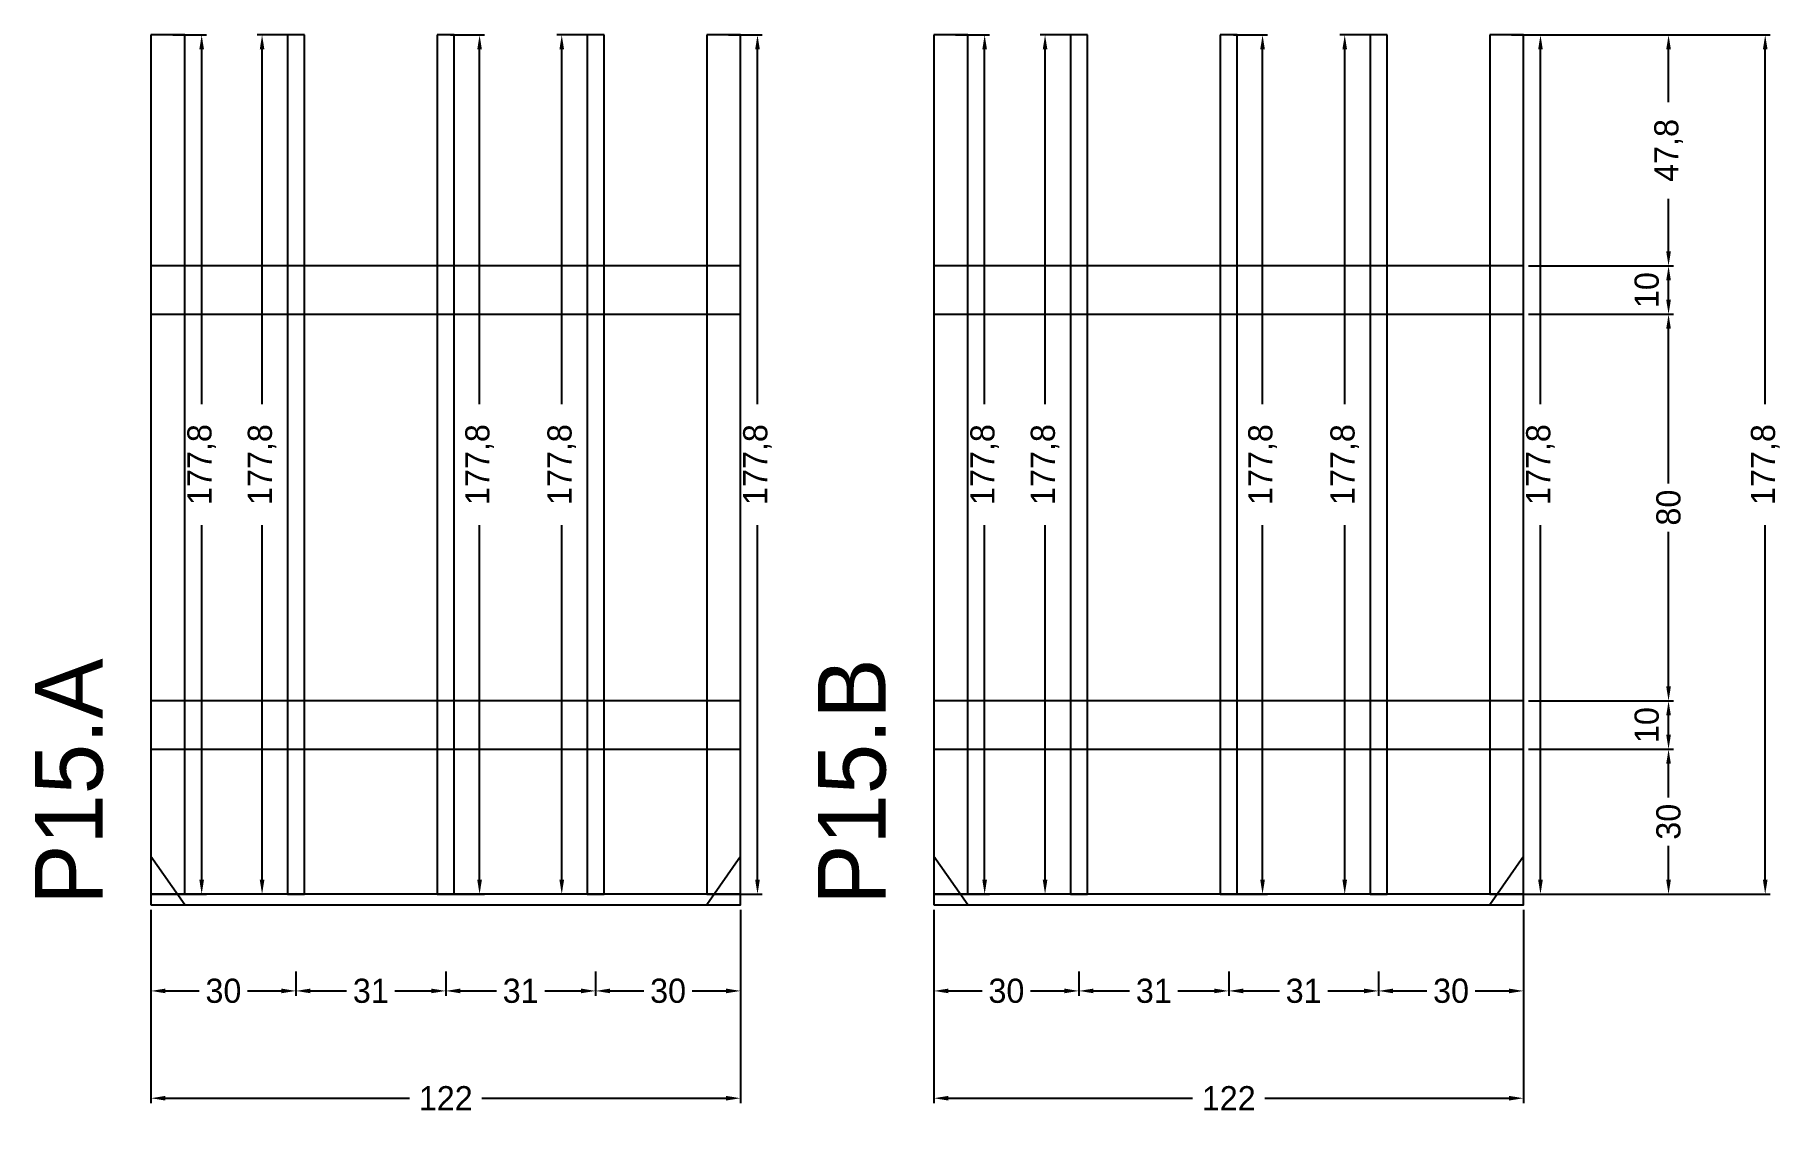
# Model space of a CAD drawing. Header units: centimetres. Extents: x -24 to 337, y -43 to 180.
import ezdxf

# ---------------------------------------------------------------- set-up
doc = ezdxf.new("R2010")
doc.units = ezdxf.units.CM
for name, color, linetype in [('COTA', 241, 'Continuous'), ('NOMENCLATURA', 7, 'Continuous'), ('SARR_2.2x10', 60, 'Continuous'), ('SARR_2.2x7', 40, 'Continuous'), ('SARR_3.5x7', 81, 'Continuous')]:
    doc.layers.add(name, color=color, linetype=linetype)
doc.dimstyles.new('PAINEL-NOVA', dxfattribs={"dimtxt": 5, "dimasz": 3, "dimexe": 1, "dimexo": 1, "dimgap": 1, "dimtad": 1, "dimcen": 2.5, "dimazin": 3, "dimtfac": 1, "dimtmove": 0, "dimatfit": 3})

# ---------------------------------------------------------------- blocks, each defined once
blk = doc.blocks.new('_CLOSEDFILLED')
at = {"color": 0, "linetype": 'BYBLOCK'}
blk.add_solid([(-1, 0.16), (0, 0), (-1, -0.16)], dxfattribs=at)
blk = doc.blocks.new('*D1')
for p, q in [((4.5, 180), (11.5, 180)), ((10.5, 103.6), (10.5, 177)), ((10.5, 5.2), (10.5, 78.6)), ((4.5, 2.2), (11.5, 2.2))]:
    blk.add_line(p, q)
at = {"layer": 'Defpoints'}
for p in [(3.5, 180), (3.5, 2.2), (10.5, 2.2)]:
    blk.add_point(p, dxfattribs=at)
at = {"layer": 'COTA', "xscale": 3, "yscale": 3}
for p, rotation in [((10.5, 180), 90), ((10.5, 2.2), 270)]:
    blk.add_blockref('_CLOSEDFILLED', p, dxfattribs=dict(at, rotation=rotation))
at = {"layer": 'COTA', "insert": (10.5, 91.1), "char_height": 5, "attachment_point": 5, "rotation": 90}
blk.add_mtext('177,8', dxfattribs=at)
blk = doc.blocks.new('*D2')
for p, q in [((29, 180), (22, 180)), ((23, 103.6), (23, 177)), ((23, 5.2), (23, 78.6)), ((29, 2.2), (22, 2.2))]:
    blk.add_line(p, q)
at = {"layer": 'Defpoints'}
for p in [(30, 180), (23, 2.2), (30, 2.2)]:
    blk.add_point(p, dxfattribs=at)
at = {"layer": 'COTA', "xscale": 3, "yscale": 3}
for p, rotation in [((23, 180), 90), ((23, 2.2), 270)]:
    blk.add_blockref('_CLOSEDFILLED', p, dxfattribs=dict(at, rotation=rotation))
at = {"layer": 'COTA', "insert": (23, 91.1), "char_height": 5, "attachment_point": 5, "rotation": 90}
blk.add_mtext('177,8', dxfattribs=at)
blk = doc.blocks.new('*D3')
for p, q in [((62, 180), (69, 180)), ((68, 103.6), (68, 177)), ((68, 5.2), (68, 78.6)), ((62, 2.2), (69, 2.2))]:
    blk.add_line(p, q)
at = {"layer": 'Defpoints'}
for p in [(61, 180), (61, 2.2), (68, 2.2)]:
    blk.add_point(p, dxfattribs=at)
at = {"layer": 'COTA', "xscale": 3, "yscale": 3}
for p, rotation in [((68, 180), 90), ((68, 2.2), 270)]:
    blk.add_blockref('_CLOSEDFILLED', p, dxfattribs=dict(at, rotation=rotation))
at = {"layer": 'COTA', "insert": (68, 91.1), "char_height": 5, "attachment_point": 5, "rotation": 90}
blk.add_mtext('177,8', dxfattribs=at)
blk = doc.blocks.new('*D4')
for p, q in [((91, 180), (84, 180)), ((85, 103.6), (85, 177)), ((85, 5.2), (85, 78.6)), ((91, 2.2), (84, 2.2))]:
    blk.add_line(p, q)
at = {"layer": 'Defpoints'}
for p in [(92, 180), (85, 2.2), (92, 2.2)]:
    blk.add_point(p, dxfattribs=at)
at = {"layer": 'COTA', "xscale": 3, "yscale": 3}
for p, rotation in [((85, 180), 90), ((85, 2.2), 270)]:
    blk.add_blockref('_CLOSEDFILLED', p, dxfattribs=dict(at, rotation=rotation))
at = {"layer": 'COTA', "insert": (85, 91.1), "char_height": 5, "attachment_point": 5, "rotation": 90}
blk.add_mtext('177,8', dxfattribs=at)
blk = doc.blocks.new('*D5')
for p, q in [((119.5, 180), (126.5, 180)), ((125.5, 103.6), (125.5, 177)), ((125.5, 5.2), (125.5, 78.6)), ((119.5, 2.2), (126.5, 2.2))]:
    blk.add_line(p, q)
at = {"layer": 'Defpoints'}
for p in [(118.5, 180), (118.5, 2.2), (125.5, 2.2)]:
    blk.add_point(p, dxfattribs=at)
at = {"layer": 'COTA', "xscale": 3, "yscale": 3}
for p, rotation in [((125.5, 180), 90), ((125.5, 2.2), 270)]:
    blk.add_blockref('_CLOSEDFILLED', p, dxfattribs=dict(at, rotation=rotation))
at = {"layer": 'COTA', "insert": (125.5, 91.1), "char_height": 5, "attachment_point": 5, "rotation": 90}
blk.add_mtext('177,8', dxfattribs=at)
blk = doc.blocks.new('*D6')
for p, q in [((0, -13.8), (0, -18.8)), ((30, -13.8), (30, -18.8)), ((3, -17.8), (10, -17.8)), ((20, -17.8), (27, -17.8))]:
    blk.add_line(p, q)
at = {"layer": 'Defpoints'}
for p in [(0, -12.8), (30, -12.8), (0, -17.8)]:
    blk.add_point(p, dxfattribs=at)
at = {"layer": 'COTA', "xscale": 3, "yscale": 3, "rotation": 180}
blk.add_blockref('_CLOSEDFILLED', (0, -17.8), dxfattribs=at)
at = {"layer": 'COTA', "xscale": 3, "yscale": 3}
blk.add_blockref('_CLOSEDFILLED', (30, -17.8), dxfattribs=at)
at = {"layer": 'COTA', "insert": (15, -17.8), "char_height": 5, "attachment_point": 5}
blk.add_mtext('30', dxfattribs=at)
blk = doc.blocks.new('*D7')
for p, q in [((30, -13.8), (30, -18.8)), ((61, -13.8), (61, -18.8)), ((33, -17.8), (40.5, -17.8)), ((50.5, -17.8), (58, -17.8))]:
    blk.add_line(p, q)
at = {"layer": 'Defpoints'}
for p in [(30, -12.8), (61, -12.8), (30, -17.8)]:
    blk.add_point(p, dxfattribs=at)
at = {"layer": 'COTA', "xscale": 3, "yscale": 3, "rotation": 180}
blk.add_blockref('_CLOSEDFILLED', (30, -17.8), dxfattribs=at)
at = {"layer": 'COTA', "xscale": 3, "yscale": 3}
blk.add_blockref('_CLOSEDFILLED', (61, -17.8), dxfattribs=at)
at = {"layer": 'COTA', "insert": (45.5, -17.8), "char_height": 5, "attachment_point": 5}
blk.add_mtext('31', dxfattribs=at)
blk = doc.blocks.new('*D8')
for p, q in [((61, -13.8), (61, -18.8)), ((92, -13.8), (92, -18.8)), ((64, -17.8), (71.5, -17.8)), ((81.5, -17.8), (89, -17.8))]:
    blk.add_line(p, q)
at = {"layer": 'Defpoints'}
for p in [(61, -12.8), (92, -12.8), (61, -17.8)]:
    blk.add_point(p, dxfattribs=at)
at = {"layer": 'COTA', "xscale": 3, "yscale": 3, "rotation": 180}
blk.add_blockref('_CLOSEDFILLED', (61, -17.8), dxfattribs=at)
at = {"layer": 'COTA', "xscale": 3, "yscale": 3}
blk.add_blockref('_CLOSEDFILLED', (92, -17.8), dxfattribs=at)
at = {"layer": 'COTA', "insert": (76.5, -17.8), "char_height": 5, "attachment_point": 5}
blk.add_mtext('31', dxfattribs=at)
blk = doc.blocks.new('*D9')
for p, q in [((92, -13.8), (92, -18.8)), ((122, -13.8), (122, -18.8)), ((95, -17.8), (102, -17.8)), ((112, -17.8), (119, -17.8))]:
    blk.add_line(p, q)
at = {"layer": 'Defpoints'}
for p in [(92, -12.8), (122, -12.8), (92, -17.8)]:
    blk.add_point(p, dxfattribs=at)
at = {"layer": 'COTA', "xscale": 3, "yscale": 3, "rotation": 180}
blk.add_blockref('_CLOSEDFILLED', (92, -17.8), dxfattribs=at)
at = {"layer": 'COTA', "xscale": 3, "yscale": 3}
blk.add_blockref('_CLOSEDFILLED', (122, -17.8), dxfattribs=at)
at = {"layer": 'COTA', "insert": (107, -17.8), "char_height": 5, "attachment_point": 5}
blk.add_mtext('30', dxfattribs=at)
blk = doc.blocks.new('*D10')
for p, q in [((0, -1), (0, -41)), ((122, -1), (122, -41)), ((3, -40), (53.5, -40)), ((68.5, -40), (119, -40))]:
    blk.add_line(p, q)
at = {"layer": 'Defpoints'}
for p in [(0, 0), (122, 0), (0, -40)]:
    blk.add_point(p, dxfattribs=at)
at = {"layer": 'COTA', "xscale": 3, "yscale": 3, "rotation": 180}
blk.add_blockref('_CLOSEDFILLED', (0, -40), dxfattribs=at)
at = {"layer": 'COTA', "xscale": 3, "yscale": 3}
blk.add_blockref('_CLOSEDFILLED', (122, -40), dxfattribs=at)
at = {"layer": 'COTA', "insert": (61, -40), "char_height": 5, "attachment_point": 5}
blk.add_mtext('122', dxfattribs=at)
blk = doc.blocks.new('GRA-E')
at = {"layer": 'SARR_2.2x7'}
blk.add_lwpolyline([(0, 0), (7, 0), (0, 10)], close=True, dxfattribs=at)
blk = doc.blocks.new('GRA-D')
at = {"layer": 'SARR_2.2x7'}
blk.add_lwpolyline([(0, 0), (7, 0), (7, 10)], close=True, dxfattribs=at)
blk = doc.blocks.new('*D11')
for p, q in [((166.5, 180), (173.5, 180)), ((172.5, 103.6), (172.5, 177)), ((172.5, 5.2), (172.5, 78.6)), ((166.5, 2.2), (173.5, 2.2))]:
    blk.add_line(p, q)
at = {"layer": 'Defpoints'}
for p in [(165.5, 180), (165.5, 2.2), (172.5, 2.2)]:
    blk.add_point(p, dxfattribs=at)
at = {"layer": 'COTA', "xscale": 3, "yscale": 3}
for p, rotation in [((172.5, 180), 90), ((172.5, 2.2), 270)]:
    blk.add_blockref('_CLOSEDFILLED', p, dxfattribs=dict(at, rotation=rotation))
at = {"layer": 'COTA', "insert": (172.5, 91.1), "char_height": 5, "attachment_point": 5, "rotation": 90}
blk.add_mtext('177,8', dxfattribs=at)
blk = doc.blocks.new('*D12')
for p, q in [((191, 180), (184, 180)), ((185, 103.6), (185, 177)), ((185, 5.2), (185, 78.6)), ((191, 2.2), (184, 2.2))]:
    blk.add_line(p, q)
at = {"layer": 'Defpoints'}
for p in [(192, 180), (185, 2.2), (192, 2.2)]:
    blk.add_point(p, dxfattribs=at)
at = {"layer": 'COTA', "xscale": 3, "yscale": 3}
for p, rotation in [((185, 180), 90), ((185, 2.2), 270)]:
    blk.add_blockref('_CLOSEDFILLED', p, dxfattribs=dict(at, rotation=rotation))
at = {"layer": 'COTA', "insert": (185, 91.1), "char_height": 5, "attachment_point": 5, "rotation": 90}
blk.add_mtext('177,8', dxfattribs=at)
blk = doc.blocks.new('*D13')
for p, q in [((224, 180), (231, 180)), ((230, 103.6), (230, 177)), ((230, 5.2), (230, 78.6)), ((224, 2.2), (231, 2.2))]:
    blk.add_line(p, q)
at = {"layer": 'Defpoints'}
for p in [(223, 180), (223, 2.2), (230, 2.2)]:
    blk.add_point(p, dxfattribs=at)
at = {"layer": 'COTA', "xscale": 3, "yscale": 3}
for p, rotation in [((230, 180), 90), ((230, 2.2), 270)]:
    blk.add_blockref('_CLOSEDFILLED', p, dxfattribs=dict(at, rotation=rotation))
at = {"layer": 'COTA', "insert": (230, 91.1), "char_height": 5, "attachment_point": 5, "rotation": 90}
blk.add_mtext('177,8', dxfattribs=at)
blk = doc.blocks.new('*D14')
for p, q in [((253, 180), (246, 180)), ((247, 103.6), (247, 177)), ((247, 5.2), (247, 78.6)), ((253, 2.2), (246, 2.2))]:
    blk.add_line(p, q)
at = {"layer": 'Defpoints'}
for p in [(254, 180), (247, 2.2), (254, 2.2)]:
    blk.add_point(p, dxfattribs=at)
at = {"layer": 'COTA', "xscale": 3, "yscale": 3}
for p, rotation in [((247, 180), 90), ((247, 2.2), 270)]:
    blk.add_blockref('_CLOSEDFILLED', p, dxfattribs=dict(at, rotation=rotation))
at = {"layer": 'COTA', "insert": (247, 91.1), "char_height": 5, "attachment_point": 5, "rotation": 90}
blk.add_mtext('177,8', dxfattribs=at)
blk = doc.blocks.new('*D15')
for p, q in [((281.5, 180), (288.5, 180)), ((287.5, 103.6), (287.5, 177)), ((287.5, 5.2), (287.5, 78.6)), ((281.5, 2.2), (288.5, 2.2))]:
    blk.add_line(p, q)
at = {"layer": 'Defpoints'}
for p in [(280.5, 180), (280.5, 2.2), (287.5, 2.2)]:
    blk.add_point(p, dxfattribs=at)
at = {"layer": 'COTA', "xscale": 3, "yscale": 3}
for p, rotation in [((287.5, 180), 90), ((287.5, 2.2), 270)]:
    blk.add_blockref('_CLOSEDFILLED', p, dxfattribs=dict(at, rotation=rotation))
at = {"layer": 'COTA', "insert": (287.5, 91.1), "char_height": 5, "attachment_point": 5, "rotation": 90}
blk.add_mtext('177,8', dxfattribs=at)
blk = doc.blocks.new('*D16')
for p, q in [((162, -13.8), (162, -18.8)), ((192, -13.8), (192, -18.8)), ((165, -17.8), (172, -17.8)), ((182, -17.8), (189, -17.8))]:
    blk.add_line(p, q)
at = {"layer": 'Defpoints'}
for p in [(162, -12.8), (192, -12.8), (162, -17.8)]:
    blk.add_point(p, dxfattribs=at)
at = {"layer": 'COTA', "xscale": 3, "yscale": 3, "rotation": 180}
blk.add_blockref('_CLOSEDFILLED', (162, -17.8), dxfattribs=at)
at = {"layer": 'COTA', "xscale": 3, "yscale": 3}
blk.add_blockref('_CLOSEDFILLED', (192, -17.8), dxfattribs=at)
at = {"layer": 'COTA', "insert": (177, -17.8), "char_height": 5, "attachment_point": 5}
blk.add_mtext('30', dxfattribs=at)
blk = doc.blocks.new('*D17')
for p, q in [((192, -13.8), (192, -18.8)), ((223, -13.8), (223, -18.8)), ((195, -17.8), (202.5, -17.8)), ((212.5, -17.8), (220, -17.8))]:
    blk.add_line(p, q)
at = {"layer": 'Defpoints'}
for p in [(192, -12.8), (223, -12.8), (192, -17.8)]:
    blk.add_point(p, dxfattribs=at)
at = {"layer": 'COTA', "xscale": 3, "yscale": 3, "rotation": 180}
blk.add_blockref('_CLOSEDFILLED', (192, -17.8), dxfattribs=at)
at = {"layer": 'COTA', "xscale": 3, "yscale": 3}
blk.add_blockref('_CLOSEDFILLED', (223, -17.8), dxfattribs=at)
at = {"layer": 'COTA', "insert": (207.5, -17.8), "char_height": 5, "attachment_point": 5}
blk.add_mtext('31', dxfattribs=at)
blk = doc.blocks.new('*D18')
for p, q in [((223, -13.8), (223, -18.8)), ((254, -13.8), (254, -18.8)), ((226, -17.8), (233.5, -17.8)), ((243.5, -17.8), (251, -17.8))]:
    blk.add_line(p, q)
at = {"layer": 'Defpoints'}
for p in [(223, -12.8), (254, -12.8), (223, -17.8)]:
    blk.add_point(p, dxfattribs=at)
at = {"layer": 'COTA', "xscale": 3, "yscale": 3, "rotation": 180}
blk.add_blockref('_CLOSEDFILLED', (223, -17.8), dxfattribs=at)
at = {"layer": 'COTA', "xscale": 3, "yscale": 3}
blk.add_blockref('_CLOSEDFILLED', (254, -17.8), dxfattribs=at)
at = {"layer": 'COTA', "insert": (238.5, -17.8), "char_height": 5, "attachment_point": 5}
blk.add_mtext('31', dxfattribs=at)
blk = doc.blocks.new('*D19')
for p, q in [((254, -13.8), (254, -18.8)), ((284, -13.8), (284, -18.8)), ((257, -17.8), (264, -17.8)), ((274, -17.8), (281, -17.8))]:
    blk.add_line(p, q)
at = {"layer": 'Defpoints'}
for p in [(254, -12.8), (284, -12.8), (254, -17.8)]:
    blk.add_point(p, dxfattribs=at)
at = {"layer": 'COTA', "xscale": 3, "yscale": 3, "rotation": 180}
blk.add_blockref('_CLOSEDFILLED', (254, -17.8), dxfattribs=at)
at = {"layer": 'COTA', "xscale": 3, "yscale": 3}
blk.add_blockref('_CLOSEDFILLED', (284, -17.8), dxfattribs=at)
at = {"layer": 'COTA', "insert": (269, -17.8), "char_height": 5, "attachment_point": 5}
blk.add_mtext('30', dxfattribs=at)
blk = doc.blocks.new('*D20')
for p, q in [((162, -1), (162, -41)), ((284, -1), (284, -41)), ((165, -40), (215.5, -40)), ((230.5, -40), (281, -40))]:
    blk.add_line(p, q)
at = {"layer": 'Defpoints'}
for p in [(162, 0), (284, 0), (162, -40)]:
    blk.add_point(p, dxfattribs=at)
at = {"layer": 'COTA', "xscale": 3, "yscale": 3, "rotation": 180}
blk.add_blockref('_CLOSEDFILLED', (162, -40), dxfattribs=at)
at = {"layer": 'COTA', "xscale": 3, "yscale": 3}
blk.add_blockref('_CLOSEDFILLED', (284, -40), dxfattribs=at)
at = {"layer": 'COTA', "insert": (223, -40), "char_height": 5, "attachment_point": 5}
blk.add_mtext('122', dxfattribs=at)
blk = doc.blocks.new('*D21')
for p, q in [((285, 180), (335, 180)), ((334, 103.6), (334, 177)), ((334, 5.2), (334, 78.6)), ((285, 2.2), (335, 2.2))]:
    blk.add_line(p, q)
at = {"layer": 'Defpoints'}
for p in [(284, 180), (284, 2.2), (334, 2.2)]:
    blk.add_point(p, dxfattribs=at)
at = {"layer": 'COTA', "xscale": 3, "yscale": 3}
for p, rotation in [((334, 180), 90), ((334, 2.2), 270)]:
    blk.add_blockref('_CLOSEDFILLED', p, dxfattribs=dict(at, rotation=rotation))
at = {"layer": 'COTA', "insert": (334, 91.1), "char_height": 5, "attachment_point": 5, "rotation": 90}
blk.add_mtext('177,8', dxfattribs=at)
blk = doc.blocks.new('*D22')
for p, q in [((285, 32.2), (315, 32.2)), ((314, 22.2), (314, 29.2)), ((314, 5.2), (314, 12.2)), ((285, 2.2), (315, 2.2))]:
    blk.add_line(p, q)
at = {"layer": 'Defpoints'}
for p in [(284, 32.2), (284, 2.2), (314, 2.2)]:
    blk.add_point(p, dxfattribs=at)
at = {"layer": 'COTA', "xscale": 3, "yscale": 3}
for p, rotation in [((314, 32.2), 90), ((314, 2.2), 270)]:
    blk.add_blockref('_CLOSEDFILLED', p, dxfattribs=dict(at, rotation=rotation))
at = {"layer": 'COTA', "insert": (314, 17.2), "char_height": 5, "attachment_point": 5, "rotation": 90}
blk.add_mtext('30', dxfattribs=at)
blk = doc.blocks.new('*D23')
for p, q in [((285, 42.2), (315, 42.2)), ((314, 35.2), (314, 39.2)), ((285, 32.2), (315, 32.2))]:
    blk.add_line(p, q)
at = {"layer": 'Defpoints'}
for p in [(284, 42.2), (284, 32.2), (314, 32.2)]:
    blk.add_point(p, dxfattribs=at)
at = {"layer": 'COTA', "xscale": 3, "yscale": 3}
for p, rotation in [((314, 42.2), 90), ((314, 32.2), 270)]:
    blk.add_blockref('_CLOSEDFILLED', p, dxfattribs=dict(at, rotation=rotation))
at = {"layer": 'COTA', "insert": (309.5, 37.2), "char_height": 5, "attachment_point": 5, "rotation": 90}
blk.add_mtext('10', dxfattribs=at)
blk = doc.blocks.new('*D24')
for p, q in [((285, 122.2), (315, 122.2)), ((314, 87.2), (314, 119.2)), ((314, 45.2), (314, 77.2)), ((285, 42.2), (315, 42.2))]:
    blk.add_line(p, q)
at = {"layer": 'Defpoints'}
for p in [(284, 122.2), (284, 42.2), (314, 42.2)]:
    blk.add_point(p, dxfattribs=at)
at = {"layer": 'COTA', "xscale": 3, "yscale": 3}
for p, rotation in [((314, 122.2), 90), ((314, 42.2), 270)]:
    blk.add_blockref('_CLOSEDFILLED', p, dxfattribs=dict(at, rotation=rotation))
at = {"layer": 'COTA', "insert": (314, 82.2), "char_height": 5, "attachment_point": 5, "rotation": 90}
blk.add_mtext('80', dxfattribs=at)
blk = doc.blocks.new('*D26')
for p, q in [((285, 180), (315, 180)), ((314, 166.1), (314, 177)), ((314, 135.2), (314, 146.1)), ((285, 132.2), (315, 132.2))]:
    blk.add_line(p, q)
at = {"layer": 'Defpoints'}
for p in [(284, 180), (284, 132.2), (314, 132.2)]:
    blk.add_point(p, dxfattribs=at)
at = {"layer": 'COTA', "xscale": 3, "yscale": 3}
for p, rotation in [((314, 180), 90), ((314, 132.2), 270)]:
    blk.add_blockref('_CLOSEDFILLED', p, dxfattribs=dict(at, rotation=rotation))
at = {"layer": 'COTA', "insert": (314, 156.1), "char_height": 5, "attachment_point": 5, "rotation": 90}
blk.add_mtext('47,8', dxfattribs=at)

msp = doc.modelspace()

# ---------------------------------------------------------------- linework, layer by layer
at = {"layer": 'SARR_2.2x10'}
for p, q in [((122, 132.2), (0, 132.2)), ((0, 132.2), (0, 122.2)), ((122, 122.2), (122, 132.2)), ((284, 132.2), (162, 132.2)), ((162, 132.2), (162, 122.2)), ((284, 122.2), (284, 132.2)), ((0, 122.2), (122, 122.2)), ((162, 122.2), (284, 122.2)), ((122, 42.2), (0, 42.2)), ((0, 42.2), (0, 32.2)), ((122, 32.2), (122, 42.2)), ((284, 42.2), (162, 42.2)), ((162, 42.2), (162, 32.2)), ((284, 32.2), (284, 42.2)), ((0, 32.2), (122, 32.2)), ((162, 32.2), (284, 32.2))]:
    msp.add_line(p, q, dxfattribs=at)
at = {"layer": 'SARR_2.2x7'}
for p, q in [((7, 180), (0, 180)), ((0, 180), (0, 2.2)), ((7, 2.2), (7, 180)), ((122, 180), (115, 180)), ((115, 180), (115, 2.2)), ((122, 2.2), (122, 180)), ((169, 180), (162, 180)), ((162, 180), (162, 2.2)), ((169, 2.2), (169, 180)), ((284, 180), (277, 180)), ((277, 180), (277, 2.2)), ((284, 2.2), (284, 180)), ((122, 2.2), (0, 2.2)), ((0, 2.2), (0, 0)), ((0, 2.2), (7, 2.2)), ((0, 0), (122, 0)), ((115, 2.2), (122, 2.2)), ((122, 0), (122, 2.2)), ((284, 2.2), (162, 2.2)), ((162, 2.2), (162, 0)), ((162, 2.2), (169, 2.2)), ((162, 0), (284, 0)), ((277, 2.2), (284, 2.2)), ((284, 0), (284, 2.2))]:
    msp.add_line(p, q, dxfattribs=at)
at = {"layer": 'SARR_3.5x7'}
for p, q in [((31.75, 180), (28.25, 180)), ((28.25, 180), (28.25, 2.2)), ((31.75, 2.2), (31.75, 180)), ((62.75, 180), (59.25, 180)), ((59.25, 180), (59.25, 2.2)), ((62.75, 2.2), (62.75, 180)), ((93.75, 180), (90.25, 180)), ((90.25, 180), (90.25, 2.2)), ((93.75, 2.2), (93.75, 180)), ((193.75, 180), (190.25, 180)), ((190.25, 180), (190.25, 2.2)), ((193.75, 2.2), (193.75, 180)), ((224.75, 180), (221.25, 180)), ((221.25, 180), (221.25, 2.2)), ((224.75, 2.2), (224.75, 180)), ((255.75, 180), (252.25, 180)), ((252.25, 180), (252.25, 2.2)), ((255.75, 2.2), (255.75, 180)), ((28.25, 2.2), (31.75, 2.2)), ((59.25, 2.2), (62.75, 2.2)), ((90.25, 2.2), (93.75, 2.2)), ((190.25, 2.2), (193.75, 2.2)), ((221.25, 2.2), (224.75, 2.2)), ((252.25, 2.2), (255.75, 2.2))]:
    msp.add_line(p, q, dxfattribs=at)

# ---------------------------------------------------------------- block references
at = {"layer": 'SARR_2.2x7'}
for name, p in [('GRA-E', (0, 0)), ('GRA-D', (115, 0)), ('GRA-E', (162, 0)), ('GRA-D', (277, 0))]:
    msp.add_blockref(name, p, dxfattribs=at)

# ---------------------------------------------------------------- texts
at = {"layer": 'NOMENCLATURA'}
for s, p in [('P15.A', (-10, 0)), ('P15.B', (152, 0))]:
    msp.add_text(s, height=14, rotation=90, dxfattribs=at).set_placement(p)

# ---------------------------------------------------------------- dimensions: what is measured, and where the dimension line sits
at = {"layer": 'COTA'}
for base, p1, p2, picture, middle in [((10.5, 2.2), (3.5, 2.2), (3.5, 180), '*D1', (10.5, 91.1)), ((23, 2.2), (30, 2.2), (30, 180), '*D2', (23, 91.1)), ((68, 2.2), (61, 2.2), (61, 180), '*D3', (68, 91.1)), ((85, 2.2), (92, 2.2), (92, 180), '*D4', (85, 91.1)), ((125.5, 2.2), (118.5, 2.2), (118.5, 180), '*D5', (125.5, 91.1)), ((172.5, 2.2), (165.5, 2.2), (165.5, 180), '*D11', (172.5, 91.1)), ((185, 2.2), (192, 2.2), (192, 180), '*D12', (185, 91.1)), ((230, 2.2), (223, 2.2), (223, 180), '*D13', (230, 91.1)), ((247, 2.2), (254, 2.2), (254, 180), '*D14', (247, 91.1)), ((287.5, 2.2), (280.5, 2.2), (280.5, 180), '*D15', (287.5, 91.1)), ((334, 2.2), (284, 2.2), (284, 180), '*D21', (334, 91.1)), ((314, 132.2), (284, 132.2), (284, 180), '*D26', (314, 156.1)), ((314, 42.2), (284, 42.2), (284, 122.2), '*D24', (314, 82.2)), ((314, 32.2), (284, 32.2), (284, 42.2), '*D23', (309.5, 37.2)), ((314, 2.2), (284, 2.2), (284, 32.2), '*D22', (314, 17.2))]:
    dim = msp.add_linear_dim(base=base, p1=p1, p2=p2, angle=90, dimstyle='PAINEL-NOVA', dxfattribs=at)
    dim.commit()
    dim.dimension.update_dxf_attribs({"geometry": picture, "text_midpoint": middle})
msp.add_linear_dim(base=(314, 122.2), p1=(284, 122.2), p2=(284, 132.2), angle=90, dimstyle='PAINEL-NOVA', dxfattribs=at).render()
for base, p1, p2, picture, middle in [((0, -40), (0, 0), (122, 0), '*D10', (61, -40)), ((162, -40), (162, 0), (284, 0), '*D20', (223, -40)), ((0, -17.8), (0, -12.8), (30, -12.8), '*D6', (15, -17.8)), ((30, -17.8), (30, -12.8), (61, -12.8), '*D7', (45.5, -17.8)), ((61, -17.8), (61, -12.8), (92, -12.8), '*D8', (76.5, -17.8)), ((92, -17.8), (92, -12.8), (122, -12.8), '*D9', (107, -17.8)), ((162, -17.8), (162, -12.8), (192, -12.8), '*D16', (177, -17.8)), ((192, -17.8), (192, -12.8), (223, -12.8), '*D17', (207.5, -17.8)), ((223, -17.8), (223, -12.8), (254, -12.8), '*D18', (238.5, -17.8)), ((254, -17.8), (254, -12.8), (284, -12.8), '*D19', (269, -17.8))]:
    dim = msp.add_linear_dim(base=base, p1=p1, p2=p2, dimstyle='PAINEL-NOVA', dxfattribs=at)
    dim.commit()
    dim.dimension.update_dxf_attribs({"geometry": picture, "text_midpoint": middle})

doc.saveas('drawing.dxf')
